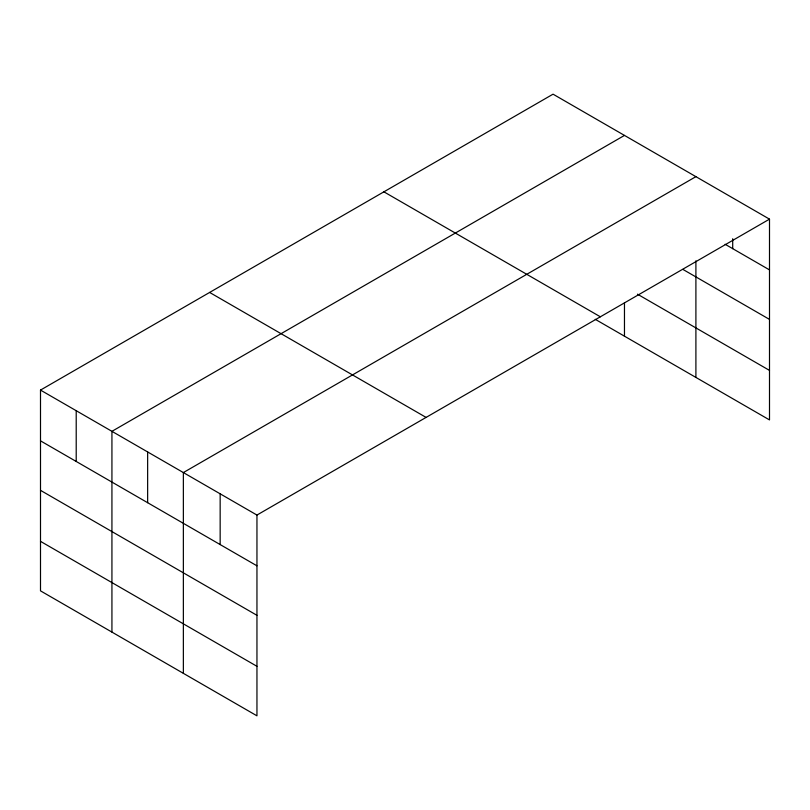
<?xml version="1.0" encoding="UTF-8"?>
<svg xmlns="http://www.w3.org/2000/svg" width="810" height="810" viewBox="0 0 810 810"><rect width="100%" height="100%" fill="white"/><g stroke="black" fill="none" stroke-linecap="round" stroke-linejoin="round"><path stroke-width="1.21" d="M769.5 219.145L553.048 94.173L40.5 390.086L40.5 590.854L256.952 715.827L256.952 515.059L769.5 219.145L769.5 419.914L595.249 319.312M695.901 260.82L695.901 377.419M624.469 135.412L111.932 431.335L111.932 632.094M695.901 176.661L183.364 472.574L183.364 673.333M725.122 244.276L769.5 269.892M682.921 269.416L769.5 319.403M637.46 294.172L769.5 370.403M383.899 191.828L600.362 316.801M209.638 292.44L426.1 417.413M40.5 390.086L256.952 515.059M40.5 440.842L256.952 565.815M40.5 490.344L256.952 615.317M40.5 541.353L256.952 666.316M732.706 238.748L732.706 248.65M624.469 302.768L624.469 336.18M220.158 493.817L220.158 544.563M147.643 451.95L147.643 502.696M76.211 410.71L76.211 461.457"/></g></svg>
